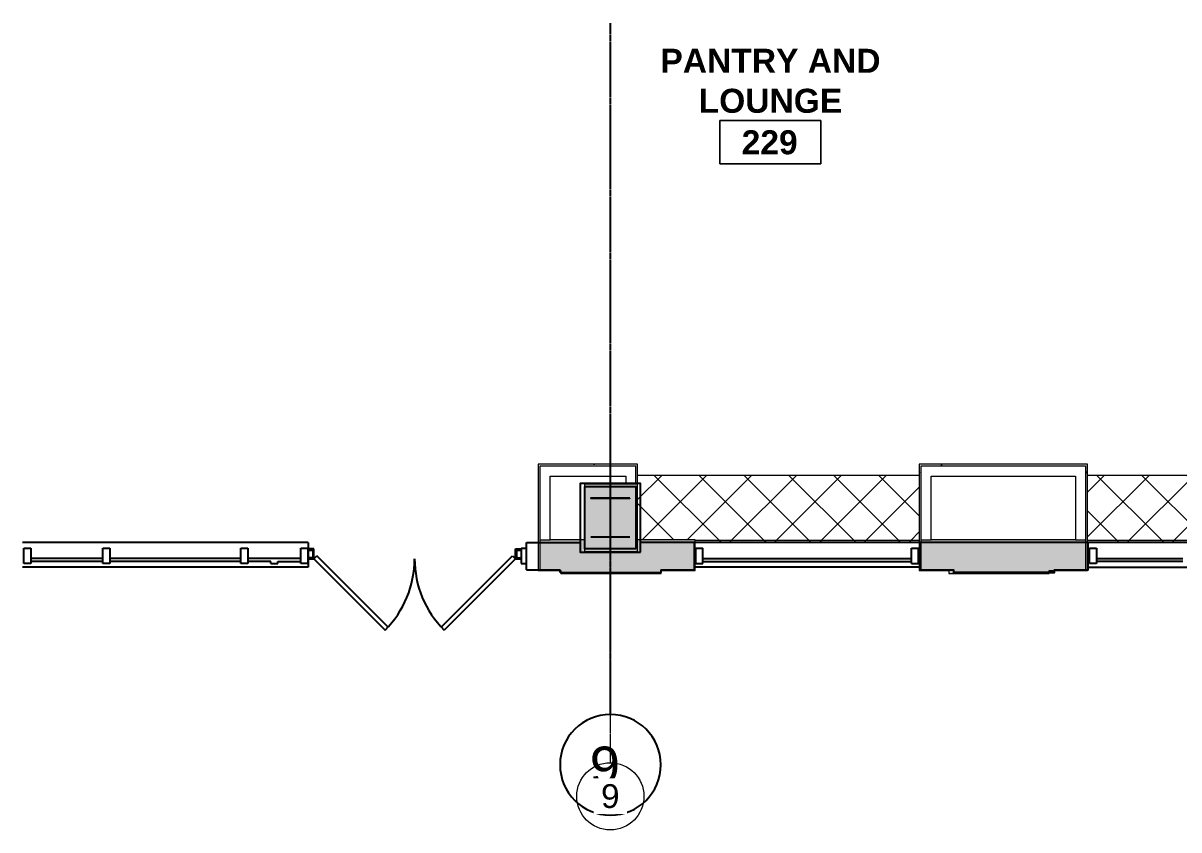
# Model space of a CAD drawing. Header units: inches. Extents: x 25329 to 28023, y 11893 to 13703.
# Drawn here: x 27332.1 to 27744.8, y 12012.5 to 12300.7 of the extents above; entities that cross this region are included whole.
import ezdxf

# ---------------------------------------------------------------- set-up
doc = ezdxf.new("R2010")
doc.units = ezdxf.units.IN
doc.header["$MEASUREMENT"] = 0
for name, pattern in [('Grid Line 1_2_', [0.875, 0.5, -0.125, 0.125, -0.125]), ('L1$0$Plaza America BA02$0$CENTER2', [1.125, 0.75, -0.125, 0.125, -0.125]), ('L1$0$Plaza America BA02$0$DASHDOT', [1, 0.5, -0.25, 0, -0.25])]:
    doc.linetypes.add(name, pattern=pattern)
for name, color, linetype, lineweight in [('A-AREA-IDEN', 2, 'Continuous', 9), ('A-WALL', 113, 'Continuous', 13), ('A-WALL-PATT', 111, 'Continuous', 13), ('I-WALL', 2, 'Continuous', 13), ('Plaza America_Tower 1_2nd Floor -REVIT_dwg', 8, 'Continuous', 9), ('Q-CASE', 31, 'Continuous', 9), ('S-COLS', 52, 'Continuous', 13), ('S-GRID', 1, 'Continuous', 9), ('S-GRID-IDEN', 1, 'Continuous', 9)]:
    doc.layers.add(name, color=color, linetype=linetype, lineweight=lineweight)
for name, color, linetype in [('L1$0$A-Cols-Extr', 3, 'Continuous'), ('L1$0$A-Glaz', 92, 'Continuous'), ('L1$0$A-Wall-Extr', 7, 'Continuous'), ('L1$0$Plaza America BA02$0$14', 5, 'L1$0$Plaza America BA02$0$DASHDOT'), ('L1$0$Plaza America BA02$0$A-Column grid', 252, 'L1$0$Plaza America BA02$0$CENTER2')]:
    doc.layers.add(name, color=color, linetype=linetype)
doc.styles.add('L1$0$Plaza America BA02$0$MONOTXT', font='MONOTXT', dxfattribs={"height": 0.2})
doc.styles.add('Swis721 Lt BT', font='swissl.ttf', dxfattribs={"height": 8.514638})
doc.styles.add('Swis721 Lt BT_B', font='', dxfattribs={"height": 8.583975})
doc.styles.get('Swis721 Lt BT_B').set_extended_font_data('Swis721 Lt BT', bold=True)
pattern_1 = [(225, (27815.952, 12115.168), (8.012227, -8.012227), []), (315, (27815.952, 12115.168), (8.012227, 8.012227), [])]
pattern_2 = [(0, (0, 0), (30.72, 7.68), [1.267, -21.773, 1.267, -21.773, -122.88]), (0, (0, 0), (30.72, 7.68), [-46.08, 1.267, -44.813, 1.267, -21.773, -53.76]), (0, (0, 0), (30.72, 7.68), [-115.2, 1.267, -14.093, 1.267, -37.133]), (120, (11.52, 3.84), (-22.0110751, 22.7643004), [1.267, -21.773, 1.267, -21.773, -122.88]), (120, (11.52, 3.84), (-22.0110751, 22.7643004), [-46.08, 1.267, -44.813, 1.267, -21.773, -53.76]), (120, (11.52, 3.84), (-22.0110751, 22.7643004), [-115.2, 1.267, -14.093, 1.267, -37.133]), (240, (15.36, 19.2), (-8.7089249, -30.4443004), [1.267, -21.773, 1.267, -21.773, -122.88]), (240, (15.36, 19.2), (-8.7089249, -30.4443004), [-46.08, 1.267, -44.813, 1.267, -21.773, -53.76]), (240, (15.36, 19.2), (-8.7089249, -30.4443004), [-115.2, 1.267, -14.093, 1.267, -37.133])]
pattern_3 = [(225, (27605.419, 12115.173), (8.012227, -8.012227), []), (315, (27605.419, 12115.173), (8.012227, 8.012227), [])]

# ---------------------------------------------------------------- blocks, each defined once
blk = doc.blocks.new('L1')
at = {"layer": 'L1$0$A-Cols-Extr'}
for points in [[(27552.47, 12111.73), (27552.47, 12136.23), (27530.99, 12136.23), (27530.99, 12111.73)], [(27550.98, 12113.07), (27550.98, 12135.07), (27532.48, 12135.07), (27532.48, 12113.07)], [(27548.73, 12131.07), (27548.73, 12130.98), (27534.73, 12130.98), (27534.73, 12131.07)]]:
    blk.add_lwpolyline(points, close=True, dxfattribs=at)
for points in [[(27541.73, 12130.98), (27541.73, 12116.98)], [(27548.73, 12117.07), (27534.73, 12117.07)]]:
    blk.add_lwpolyline(points, dxfattribs=at)
at = {"layer": 'L1$0$A-Glaz'}
for p, q in [((27433.9, 12115.17), (27331.81, 12115.17)), ((27332.31, 12113.21), (27334.81, 12113.21)), ((27332.31, 12107.71), (27332.31, 12113.21)), ((27334.81, 12113.21), (27334.81, 12107.71)), ((27360.56, 12107.71), (27360.56, 12113.21)), ((27360.56, 12113.21), (27363.06, 12113.21)), ((27363.06, 12113.21), (27363.06, 12107.71)), ((27409.81, 12113.17), (27412.31, 12113.17)), ((27409.81, 12107.67), (27409.81, 12113.17)), ((27412.31, 12113.17), (27412.31, 12107.67)), ((27431.18, 12107.67), (27431.18, 12113.17)), ((27431.18, 12113.17), (27433.68, 12113.17)), ((27433.68, 12113.17), (27433.68, 12107.67)), ((27433.85, 12112.87), (27433.85, 12112.49)), ((27435.85, 12112.87), (27433.85, 12112.87)), ((27433.9, 12115.17), (27433.9, 12106.42)), ((27435.85, 12109.37), (27435.85, 12112.87)), ((27507.85, 12112.87), (27509.87, 12112.87)), ((27507.85, 12109.37), (27507.85, 12112.87)), ((27509.87, 12113.17), (27511.76, 12113.17)), ((27509.87, 12113.17), (27509.87, 12107.67)), ((27511.76, 12105.43), (27511.76, 12115.17)), ((27571.81, 12105.43), (27571.81, 12115.17)), ((27712.31, 12115.17), (27571.81, 12115.17)), ((27572.31, 12107.67), (27572.31, 12113.17)), ((27572.31, 12113.17), (27574.81, 12113.17)), ((27574.81, 12107.67), (27574.81, 12113.17)), ((27649.31, 12107.67), (27649.31, 12113.17)), ((27649.31, 12113.17), (27651.81, 12113.17)), ((27651.81, 12107.67), (27651.81, 12113.17)), ((27652.31, 12105.43), (27652.31, 12115.17)), ((27690.81, 12115.17), (27690.81, 12115.17)), ((27712.31, 12105.43), (27712.31, 12115.17)), ((27857.06, 12115.17), (27712.31, 12115.17)), ((27712.81, 12107.67), (27712.81, 12113.17)), ((27712.81, 12113.17), (27715.31, 12113.17)), ((27715.31, 12113.17), (27715.31, 12107.67)), ((27360.56, 12109.48), (27334.81, 12109.48)), ((27360.56, 12108.42), (27334.81, 12108.42)), ((27409.81, 12109.48), (27363.06, 12109.48)), ((27409.81, 12108.42), (27363.06, 12108.42)), ((27409.81, 12109.67), (27409.81, 12109.67)), ((27412.31, 12109.67), (27412.31, 12109.67)), ((27431.18, 12109.42), (27412.31, 12109.42)), ((27420.56, 12108.42), (27412.31, 12108.42)), ((27420.56, 12107.67), (27420.56, 12108.42)), ((27423.06, 12108.42), (27431.18, 12108.42)), ((27423.06, 12107.67), (27423.06, 12108.42)), ((27431.31, 12109.67), (27431.31, 12109.67)), ((27435.47, 12109.74), (27433.68, 12109.74)), ((27433.85, 12112.49), (27435.47, 12112.49)), ((27433.85, 12109.37), (27433.85, 12109.74)), ((27433.85, 12109.37), (27435.85, 12109.37)), ((27435.47, 12112.49), (27435.47, 12109.74)), ((27435.85, 12109.37), (27436.91, 12110.43)), ((27435.85, 12109.37), (27461.3, 12083.91)), ((27462.36, 12084.97), (27436.91, 12110.43)), ((27481.33, 12084.97), (27506.78, 12110.43)), ((27507.85, 12109.37), (27482.39, 12083.91)), ((27506.78, 12110.43), (27507.85, 12109.37)), ((27507.85, 12109.37), (27509.87, 12109.37)), ((27508.22, 12112.49), (27509.85, 12112.49)), ((27508.22, 12112.49), (27508.22, 12109.74)), ((27508.22, 12109.74), (27509.85, 12109.74)), ((27574.81, 12109.42), (27649.31, 12109.42)), ((27574.81, 12108.42), (27649.31, 12108.42)), ((27715.31, 12109.42), (27746.18, 12109.42)), ((27746.18, 12108.42), (27715.31, 12108.42)), ((27433.9, 12106.42), (27331.81, 12106.42)), ((27334.81, 12107.71), (27332.31, 12107.71)), ((27363.06, 12107.71), (27360.56, 12107.71)), ((27412.31, 12107.67), (27409.81, 12107.67)), ((27420.56, 12107.67), (27423.06, 12107.67)), ((27433.68, 12107.67), (27431.18, 12107.67)), ((27509.87, 12107.67), (27511.76, 12107.67)), ((27652.31, 12106.42), (27571.81, 12106.42)), ((27572.31, 12107.67), (27574.81, 12107.67)), ((27649.31, 12107.67), (27651.81, 12107.67)), ((27652.31, 12105.43), (27664.31, 12105.43)), ((27664.31, 12105.43), (27664.31, 12104.43)), ((27700.31, 12104.43), (27664.31, 12104.43)), ((27700.31, 12105.43), (27712.31, 12105.43)), ((27700.31, 12104.43), (27700.31, 12105.43)), ((27712.31, 12106.42), (27857.06, 12106.42)), ((27715.31, 12107.67), (27712.81, 12107.67))]:
    blk.add_line(p, q, dxfattribs=at)
for centre, start, end in [((27435.85, 12109.37), 315, 0), ((27507.85, 12109.37), 180, 225)]:
    blk.add_arc(centre, 36, start, end, dxfattribs=at)
at = {"layer": 'L1$0$A-Wall-Extr'}
for p, q in [((27511.81, 12115.17), (27530.99, 12115.17)), ((27571.81, 12115.17), (27552.47, 12115.17)), ((27511.81, 12105.43), (27523.81, 12105.43)), ((27523.81, 12104.43), (27523.81, 12105.43)), ((27523.81, 12104.43), (27559.81, 12104.43)), ((27559.81, 12105.43), (27571.81, 12105.43)), ((27559.81, 12105.43), (27559.81, 12104.43))]:
    blk.add_line(p, q, dxfattribs=at)
at = {"layer": 'L1$0$A-Wall-Extr', "linetype": 'Continuous', "flags": 128}
blk.add_lwpolyline([(27652.31, 12105.43), (27664.31, 12105.43), (27664.31, 12104.43), (27700.31, 12104.43), (27700.31, 12105.43), (27712.31, 12105.43), (27712.31, 12115.17), (27652.31, 12115.18)], close=True, dxfattribs=at)
at = {"layer": 'L1$0$Plaza America BA02$0$14', "linetype": 'Continuous'}
blk.add_ellipse((27541.77, 12035.78), major_axis=(18, 0), ratio=0.99964, start_param=0, end_param=6.283175, dxfattribs=at)
at = {"layer": 'L1$0$Plaza America BA02$0$A-Column grid'}
blk.add_line((27541.73, 12300.7), (27541.73, 12053.77), dxfattribs=at)
at = {"layer": 'L1$0$Plaza America BA02$0$14', "linetype": 'Continuous', "style": 'L1$0$Plaza America BA02$0$MONOTXT', "width": 1.000361}
blk.add_text('9', height=13.49, dxfattribs=at).set_placement((27533.95, 12028.8))
blk = doc.blocks.new('C-Counter Top - ADJ HEIGHT-5035332-FIRST FLOOR CONSTRUCTION')
at = {"layer": 'Q-CASE'}
h = blk.add_hatch(dxfattribs=at)
h.set_pattern_fill('FP2_5', color=256, style=0, pattern_type=2)
h.set_pattern_definition(pattern_1)
h.paths.add_polyline_path([(18.95, 0), (-41.11, 0), (-41.11, -0.25), (-47.26, -0.25), (-47.26, -0.75), (103.9, -0.75), (103.9, 0)], flags=0)
h = blk.add_hatch(dxfattribs=at)
h.set_pattern_fill('FP2_5', color=256, style=0, pattern_type=2)
h.set_pattern_definition(pattern_1)
h.paths.add_polyline_path([(-47.26, -0.75), (-47.26, -24), (103.9, -24), (103.89, -0.75), (-41.11, -0.75)], flags=0)
for p, q in [((103.9, 0), (-41.11, 0)), ((-47.26, -0.25), (-47.26, -0.75)), ((-47.26, -0.75), (-47.26, -24)), ((-47.26, -0.75), (103.9, -0.75)), ((-47.26, -24), (103.9, -24))]:
    blk.add_line(p, q, dxfattribs=at)
blk = doc.blocks.new('C-Counter Top - ADJ HEIGHT-5149138-FIRST FLOOR CONSTRUCTION')
at = {"layer": 'Q-CASE'}
h = blk.add_hatch(dxfattribs=at)
h.set_pattern_fill('FP2_6', color=256, style=0, pattern_type=2)
h.set_pattern_definition(pattern_3)
h.paths.add_polyline_path([(-46.64, 0), (-46.64, -0.75), (33.36, -0.75), (33.36, 0)], flags=0)
h = blk.add_hatch(dxfattribs=at)
h.set_pattern_fill('FP2_6', color=256, style=0, pattern_type=2)
h.set_pattern_definition(pattern_3)
h.paths.add_polyline_path([(-46.63, -0.75), (-46.64, -0.75), (-46.64, -24), (53.94, -24), (53.94, -1), (33.36, -1), (33.36, -0.75)], flags=0)
for p, q in [((33.36, 0), (-46.64, 0)), ((-46.64, -0.75), (33.36, -0.75)), ((-46.64, -24), (53.94, -24))]:
    blk.add_line(p, q, dxfattribs=at)
blk = doc.blocks.new('Concrete-Rectangular-Column - 19 X 24-5195709-FIRST FLOOR CONSTRUCTION')
at = {"layer": 'S-COLS', "lineweight": 9}
blk.add_hatch(color=7, dxfattribs=at).paths.add_polyline_path([(-9.5, -12), (9.5, -12), (9.5, 12), (-9.5, 12)], flags=0)
at = {"layer": 'S-COLS', "color": 8, "lineweight": 20}
for p, q in [((9.5, 12), (-9.5, 12)), ((-9.5, 12), (-9.5, -12)), ((9.5, -12), (9.5, 12)), ((-9.5, -12), (9.5, -12))]:
    blk.add_line(p, q, dxfattribs=at)
blk = doc.blocks.new('Grid - Grid Head - Circle-50561-FIRST FLOOR CONSTRUCTION')
at = {"layer": 'S-GRID-IDEN'}
blk.add_circle((0, 0), 0.125, dxfattribs=at)
blk = doc.blocks.new('Room Tag - Room Name and Number-3379422-FIRST FLOOR CONSTRUCTION')
at = {"layer": 'A-AREA-IDEN'}
for p, q in [((-0.1881, -0.1636), (-0.1881, -0.0018)), ((-0.1881, -0.0018), (0.1869, -0.0018)), ((0.1869, -0.0018), (-0.1881, -0.0018)), ((-0.1881, -0.0018), (-0.1881, -0.1636)), ((0.1869, -0.0018), (0.1869, -0.1636)), ((0.1869, -0.1636), (0.1869, -0.0018)), ((0.1869, -0.1636), (-0.1881, -0.1636)), ((-0.1881, -0.1636), (0.1869, -0.1636))]:
    blk.add_line(p, q, dxfattribs=at)

msp = doc.modelspace()

# ---------------------------------------------------------------- hatches: boundary and pattern name
at = {"layer": 'A-WALL-PATT', "lineweight": 9}
h = msp.add_hatch(dxfattribs=at)
h.set_pattern_fill('FP2_2', color=256, style=0, pattern_type=2)
h.set_pattern_definition(pattern_2)
h.paths.add_polyline_path([(27516.01, 12142.54), (27550.85, 12142.54), (27550.85, 12143.17), (27516.01, 12143.17)], flags=0)
h = msp.add_hatch(dxfattribs=at)
h.set_pattern_fill('FP2_2', color=256, style=0, pattern_type=2)
h.set_pattern_definition(pattern_2)
h.paths.add_polyline_path([(27711.43, 12142.54), (27711.42, 12143.17), (27652.06, 12143.17), (27652.06, 12142.54), (27707.81, 12142.54)], flags=0)
h = msp.add_hatch(dxfattribs=at)
h.set_pattern_fill('FP2_2', color=256, style=0, pattern_type=2)
h.set_pattern_definition(pattern_2)
h.paths.add_polyline_path([(27652.06, 12105.17), (27652.68, 12105.17), (27652.68, 12142.54), (27652.06, 12142.54), (27652.06, 12111.98)], flags=0)
h = msp.add_hatch(dxfattribs=at)
h.set_pattern_fill('FP2_2', color=256, style=0, pattern_type=2)
h.set_pattern_definition(pattern_2)
h.paths.add_polyline_path([(27712.06, 12105.17), (27712.06, 12143.17), (27711.43, 12143.17), (27711.43, 12105.17)], flags=0)
for points in [[(27524.06, 12105.17), (27524.06, 12116.17), (27516.63, 12116.17), (27516.63, 12105.17), (27520.26, 12105.17)], [(27524.06, 12104.17), (27559.9, 12104.17), (27559.9, 12116.17), (27551.48, 12116.17), (27551.48, 12111.98), (27532.48, 12111.98), (27532.48, 12116.17), (27524.06, 12116.17), (27524.06, 12105.17)], [(27559.9, 12105.17), (27572.06, 12105.17), (27572.06, 12116.17), (27559.9, 12116.17), (27559.9, 12111.98)], [(27662.56, 12105.17), (27662.56, 12116.17), (27652.68, 12116.17), (27652.68, 12105.17)], [(27665.87, 12104.17), (27698.4, 12104.17), (27698.4, 12116.17), (27662.56, 12116.17), (27662.56, 12104.17), (27663.13, 12104.17)], [(27711.43, 12105.17), (27711.43, 12116.17), (27698.4, 12116.17), (27698.4, 12105.17)]]:
    msp.add_hatch(color=7, dxfattribs=at).paths.add_polyline_path(points, flags=0)

# ---------------------------------------------------------------- linework, layer by layer
at = {"layer": 'A-WALL'}
for p, q in [((27516.63, 12142.54), (27550.85, 12142.54)), ((27516.63, 12105.17), (27516.63, 12142.54)), ((27550.85, 12135.98), (27550.85, 12142.54)), ((27652.68, 12142.54), (27711.43, 12142.54)), ((27652.68, 12105.17), (27652.68, 12142.54)), ((27711.43, 12142.54), (27711.43, 12105.17)), ((27516.63, 12116.17), (27520.26, 12116.17)), ((27652.68, 12116.17), (27656.31, 12116.17)), ((27707.81, 12116.17), (27711.43, 12116.17))]:
    msp.add_line(p, q, dxfattribs=at)
at = {"layer": 'A-WALL', "color": 8, "lineweight": 20}
for p, q in [((27516.01, 12116.17), (27516.01, 12105.17)), ((27532.48, 12116.17), (27520.26, 12116.17)), ((27572.06, 12116.17), (27551.48, 12116.17)), ((27572.06, 12105.17), (27572.06, 12116.17)), ((27652.06, 12116.17), (27652.06, 12105.17)), ((27707.81, 12116.17), (27656.31, 12116.17)), ((27712.06, 12105.17), (27712.06, 12116.17)), ((27516.01, 12105.17), (27524.06, 12105.17)), ((27524.06, 12105.17), (27524.06, 12104.17)), ((27559.9, 12104.17), (27559.9, 12105.17)), ((27559.9, 12105.17), (27572.06, 12105.17)), ((27652.06, 12105.17), (27662.56, 12105.17)), ((27662.56, 12105.17), (27662.56, 12104.17)), ((27698.4, 12104.17), (27698.4, 12105.17)), ((27698.4, 12105.17), (27712.06, 12105.17)), ((27524.06, 12104.17), (27559.9, 12104.17)), ((27662.56, 12104.17), (27698.4, 12104.17))]:
    msp.add_line(p, q, dxfattribs=at)
at = {"layer": 'I-WALL'}
for p, q in [((27551.48, 12143.17), (27516.01, 12143.17)), ((27516.01, 12143.17), (27516.01, 12116.17)), ((27551.48, 12135.98), (27551.48, 12143.17)), ((27712.06, 12143.17), (27652.06, 12143.17)), ((27652.06, 12143.17), (27652.06, 12116.17)), ((27712.06, 12116.17), (27712.06, 12143.17)), ((27520.26, 12138.92), (27547.23, 12138.92)), ((27520.26, 12116.17), (27520.26, 12138.92)), ((27547.23, 12138.92), (27547.23, 12135.98)), ((27656.31, 12138.92), (27707.81, 12138.92)), ((27656.31, 12116.17), (27656.31, 12138.92)), ((27707.81, 12138.92), (27707.81, 12116.17))]:
    msp.add_line(p, q, dxfattribs=at)
at = {"layer": 'S-GRID', "linetype": 'Grid Line 1_2_'}
msp.add_line((27541.73, 12132.53), (27541.73, 12036.53), dxfattribs=at)

# ---------------------------------------------------------------- block references
at = {"layer": 'A-AREA-IDEN', "xscale": 95.99999999999994, "yscale": 95.99999999999994, "zscale": 95.99999999999994}
msp.add_blockref('Room Tag - Room Name and Number-3379422-FIRST FLOOR CONSTRUCTION', (27598.91, 12266.12), dxfattribs=at)
at = {"layer": 'Plaza America_Tower 1_2nd Floor -REVIT_dwg'}
msp.add_blockref('L1', (0, 0), dxfattribs=at)
at = {"layer": 'Q-CASE', "rotation": 180}
for name, p in [('C-Counter Top - ADJ HEIGHT-5149138-FIRST FLOOR CONSTRUCTION', (27605.42, 12115.17)), ('C-Counter Top - ADJ HEIGHT-5035332-FIRST FLOOR CONSTRUCTION', (27815.95, 12115.17))]:
    msp.add_blockref(name, p, dxfattribs=at)
at = {"layer": 'S-COLS', "lineweight": 9}
msp.add_blockref('Concrete-Rectangular-Column - 19 X 24-5195709-FIRST FLOOR CONSTRUCTION', (27541.98, 12123.98), dxfattribs=at)
at = {"layer": 'S-GRID-IDEN', "xscale": 95.99999999999994, "yscale": 95.99999999999994, "zscale": 95.99999999999994, "rotation": 180}
msp.add_blockref('Grid - Grid Head - Circle-50561-FIRST FLOOR CONSTRUCTION', (27541.73, 12024.53), dxfattribs=at)

# ---------------------------------------------------------------- texts
at = {"layer": 'A-AREA-IDEN', "char_height": 8.584, "attachment_point": 2, "line_spacing_factor": 0.998538, "style": 'Swis721 Lt BT_B'}
for s, insert, width in [('PANTRY AND\\PLOUNGE', (27598.92, 12291.54), 85.752), ('229', (27598.63, 12262.43), 23.004)]:
    msp.add_mtext(s, dxfattribs=dict(at, insert=insert, width=width))

# ---------------------------------------------------------------- next in the draw order: texts
at = {"layer": 'S-GRID-IDEN', "insert": (27541.73, 12028.86), "char_height": 8.51, "width": 7.56, "attachment_point": 2, "line_spacing_factor": 1.00667, "style": 'Swis721 Lt BT', "bg_fill": 3, "box_fill_scale": 1.25, "bg_fill_color": 0, "bg_fill_transparency": 0}
msp.add_mtext('9', dxfattribs=at)

doc.saveas('drawing.dxf')
